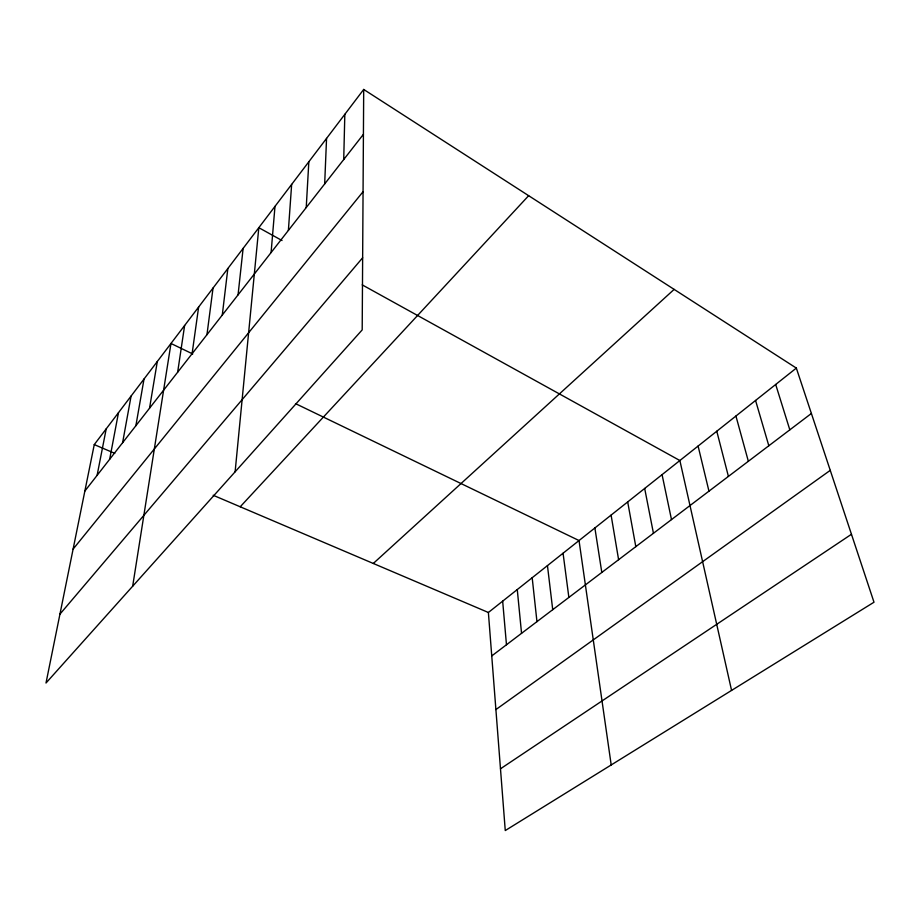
<?xml version="1.0" encoding="UTF-8"?>
<svg xmlns="http://www.w3.org/2000/svg" width="920" height="920" viewBox="0 0 920 920"><rect width="100%" height="100%" fill="white"/><g stroke="black" fill="none" stroke-linecap="round" stroke-linejoin="round"><path stroke-width="1.38" d="M363.699 89.447L362.192 329.889L46 683.019L94.265 444.601L363.699 89.447L796.341 368.092L874 602.22L505.264 830.553L488.382 612.49L796.341 368.092M343.723 159.528L344.827 114.321M324.679 183.931L326.554 138.414M306.233 207.54L308.832 161.77M288.385 230.402L291.651 184.402M271.089 252.552L274.988 206.379M235.117 471.81L258.819 227.689L282.037 240.534M238.061 294.848L243.121 248.388M222.283 315.054L227.861 268.49M206.965 334.661L213.037 288.029M192.096 353.705L198.628 307.027M177.652 372.209L184.621 325.496M132.675 586.224L170.982 343.471L192.728 353.97M149.546 408.204L157.32 361.491M135.884 425.695L144.026 379.017M122.601 442.716L131.088 396.072M109.675 459.264L118.484 412.678M97.106 475.364L106.214 428.846M84.87 491.038L363.423 134.309M73.117 549.091L363.055 191.705M59.95 614.134L362.652 257.772M240.223 506.77L528.655 195.684M373.29 563.466L674.141 289.386M491.74 655.937L811.394 413.471M495.891 709.573L830.265 470.35M500.48 768.798L851.46 534.278M94.265 444.601L114.758 453.33M213.198 495.27L488.382 612.49M295.504 403.615L579.025 540.546L611.202 764.957M362.227 284.878L679.869 460.529L731.572 690.425M775.686 384.479L789.82 429.835M755.561 400.453L768.821 445.763M735.931 416.035L748.351 461.288M716.783 431.227L728.41 476.422M698.096 446.05L708.963 491.176M662.067 474.651L671.496 519.593M644.678 488.451L653.442 533.289M627.693 501.929L635.812 546.653M611.098 515.096L618.608 559.705M594.883 527.965L601.806 572.447M563.063 553.219L568.87 597.436M547.457 565.616L552.724 609.672M532.185 577.726L536.958 621.644M517.27 589.57L521.548 633.328M502.665 601.151L506.471 644.759"/></g></svg>
